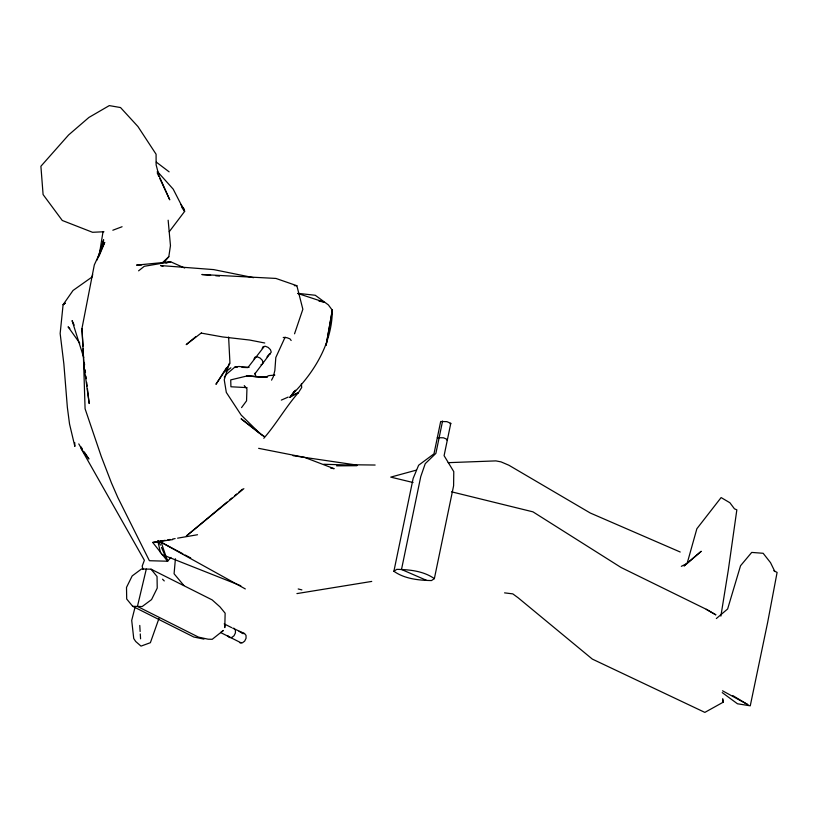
<?xml version="1.0" encoding="UTF-8"?>
<svg xmlns="http://www.w3.org/2000/svg" width="818" height="818" viewBox="0 0 818 818"><rect width="100%" height="100%" fill="white"/><g stroke="black" fill="none" stroke-linecap="round" stroke-linejoin="round"><path stroke-width="1.23" d="M175.42 558.755L174.081 573.766L183.897 585.535M164.694 261.668L168.805 256.699L170.461 245.635L168.15 220.216M103.027 231.709L99.193 255.339M720.873 616.118L728.296 570.177L736.844 509.839L734.441 508.816L729.912 502.763L721.118 497.569L696.875 528.725L687.151 563.377L684.247 565.8M92.669 274.511L92.199 276.903L73.037 290.462L63.098 304.695L60.154 333.499L63.855 363.877L67.362 407.364L69.53 423.99L74.857 446.413L74.735 442.599M87.414 388.591L89.182 403.519L83.988 365.851L81.953 328.519L94.315 264.899L104.724 242.363L98.927 256.453M393.898 571.281L413.141 478.438L418.622 465.238L433.98 453.837L440.677 421.505L446.894 421.648L450.79 423.346L444.092 455.677L453.775 471.628L453.601 485.79L434.358 578.633L431.495 580.555C418.652 580.34 404.624 578.858 393.898 571.281L396.761 569.359C409.603 569.573 423.632 571.046 434.358 578.633M442.579 421.055L435.882 453.387L425.237 463.673L420.749 476.628L401.505 569.471L426.751 580.443M146.299 569.072L137.434 606.435L198.518 637.13L208.099 639.195L212.23 639.298L223.375 630.453L221.034 632.191M101.585 248.181L103.641 239.766L97.178 259.94M134.96 607.59L131.708 620.422L133.743 638.541L135.676 641.465L141.003 646.118L150.379 642.703L158.999 618.347M229.306 363.366L224.234 379.746L226.32 392.435L241.146 415.033L260.983 434.562L264.275 436.536L241.085 418.775L258.999 432.978M294.541 333.805L302.854 309.255L296.852 285.697L275.932 278.437L201.862 274.511L210.666 275.288M285.145 337.098L275.809 357.507L274.868 370.37L273.355 376.638L271.566 380.135M254.03 358.969L254.93 357.21L257.22 356.842L260.012 357.977L262.261 360.206L263.089 362.671L262.189 364.419L261.044 364.613M262.2 348.407L263.099 346.658L265.39 346.28L268.181 347.425L270.431 349.654L271.259 352.108L254.756 374.02M226.637 367.558L215.952 384.296L229.96 363.427L228.611 337.006M294.521 391.147L289.909 397.313L298.437 392.599L301.699 387.517L301.382 383.826M241.555 407.609L246.545 400.861L246.944 388.847L244.255 385.595M169.254 231.719L184.623 211.412L184.254 209.183L180.594 204.265M295.482 390.217L292.415 394.184C314.674 371.904 332.261 342.711 332.312 310.206L328.366 304.899L315.278 295.267L297.926 293.355M224.275 377.108L226.627 374.082L234.838 367.139L238.815 366.484L249.05 367.394M264.245 346.464L247.905 367.589L241.964 367.384M266.985 356.934L268.468 355.012M289.909 397.313L294.173 391.863M263.795 438.295C276.372 423.877 285.768 407.027 298.437 392.599L292.732 395.094M83.18 348.662L85.082 408.765L101.248 456.413L111.442 482.917L117.853 497.61L149.397 560.719L167.588 561.22L170.921 557.447M162.506 262.629L168.805 256.699M687.151 563.377L701.23 551.281L684.053 565.913M716.343 618.541L727.631 608.981L740.546 565.739L751.711 552.416L763.153 553.285L770.536 562.672L774.83 571.496M226.975 502.119L186.34 536.015L243.876 488.663M229.878 499.696L231.811 498.08M234.715 495.667L236.658 494.052M238.59 492.436L242.455 489.205M195.819 336.658L186.207 344.634L201.381 332.906M225.972 371.699L230.87 367.793M138.59 270.83L144.305 266.29L170.686 261.801L184.694 268.018M65.092 303.202L63.098 304.695L65.164 303.222M450.074 423.826L450.79 423.346M437.333 437.671L443.54 437.814L447.446 439.511L446.73 439.992M722.734 698.613L723.163 702.222L704.85 712.396L592.314 659.083L518.162 597.805L512.794 593.868L504.563 592.866M681.333 566.332L686.915 563.52M281.331 400.094L288.171 397.098M122.076 226.739L112.833 230.226M165.931 263.14L170.686 261.801L136.575 265.104L141.657 264.94M416.321 470.145L390.738 477.119L413.08 482.518M160.625 540.647L167.588 561.22L152.731 542.457L165.164 540.309M167.659 539.88L170.144 539.451M172.629 539.031L175.124 538.602M177.608 538.172L197.506 534.737M269.214 354.051L270.359 353.867M296.924 593.592L371.73 581.424M152.731 542.457L172.71 539.594M274.858 375.084L268.887 375.615L265.656 377.129L246.78 376.024L230.727 379.9L230.921 386.771L247.056 387.62M103.937 231.75L92.536 232.292L62.27 220.471L43.088 194.561L40.9 166.258L68.6 134.96L88.917 117.444L109.295 105.604L120.522 107.547L137.935 126.534L156.085 154.234L156.126 164.868L158.907 175.471L169.745 199.827L159.837 178.549M448.152 462.671L495.912 460.892L501.045 461.884L508.888 465.238L590.259 513.009L680.218 552.017M336.576 465.851L356.883 465.708M375.135 465.033L354.848 464.788L293.069 455.698M294.327 285.656L296.852 285.697M224.745 624.676L224.797 627.58L225.134 613.183L219.93 606.833L212.138 599.88L151.044 569.185L141.555 568.96L132.179 575.923L126.504 587.396L126.698 599.011L132.69 606.322L193.774 637.017L203.979 639.103M132.69 606.322L142.179 606.547L151.555 599.584L157.23 588.111L157.036 576.496L151.044 569.185M232.701 628.163L244.521 633.531L246.024 635.361L246.065 638.265L244.654 641.138L242.302 642.876L239.93 642.815M242.148 633.48L244.521 633.531M323.744 464.266L356.852 465.278M234.838 367.139L237.22 367.221M266.862 377.313L246.78 376.024L267.016 377.262M283.222 337.456L286.913 337.691L289.95 338.867L291.167 340.503M215.686 275.738L219.459 276.075M330.605 468.06L334.153 468.694L304.49 457.364L258.631 448.336M201.412 333.13L222.527 336.924L249.654 340.043L264.746 342.998M318.989 301.136L323.979 302.067L297.813 293.488M253.519 277.67L213.662 269.603L160.584 265.553L162.966 266.341M451.536 491.812L532.978 511.853L621.036 567.477L706.231 609.277L715.76 614.788L706.231 609.277M298.202 588.97L301.883 589.901M162.005 554.563L240.799 585.76M224.193 623.889L231.637 627.631M239.081 631.373L243.335 633.51M220.911 632.692L241.116 642.846M773.838 570.739L777.1 572.416L767.662 622.345L750.259 705.822L737.458 703.777L722.222 692.59M182.854 553.796L160.42 541.864L245.318 588.94M185.093 554.993L190.706 557.978M722.519 690.791L748.02 704.748L732.764 695.566M156.289 162.107L169.111 171.831M162.547 579.205L164.265 580.933M69.806 328.56L68.078 326.801L79.775 343.202M157.342 171.453L173.212 189.162L184.623 211.412L181.76 207.251M233.887 628.193L235.379 630.024L235.431 632.917L234.009 635.79L231.668 637.529L229.296 637.478L227.793 635.647M157.342 171.923L158.825 173.948L157.567 172.199M80.962 446.853L82.291 448.877M84.274 451.925L88.927 459.01L82.976 451.199L78.773 443.898M81.013 448.458L144.367 560.269L142.189 566.128L142.946 569.481M157.23 172.946L158.794 176.31M74.182 325.145L72.086 320.625L83.712 357.476M158.395 540.534L160.44 545.136M161.463 547.426L167.588 561.22M254.919 373.233L255.993 376.607M157.721 540.698L160.543 552.876M722.775 699.707L723.163 702.222M84.305 362.456L84.602 364.94M85.195 369.92L85.491 372.405M85.931 376.137L86.227 378.632M86.667 382.364L87.117 386.096M81.953 328.519L83.027 346.147M139.776 625.433L140.134 631.516M140.277 633.95L140.573 638.817M332.312 310.206L326.167 345.073L332.312 310.206"/></g></svg>
